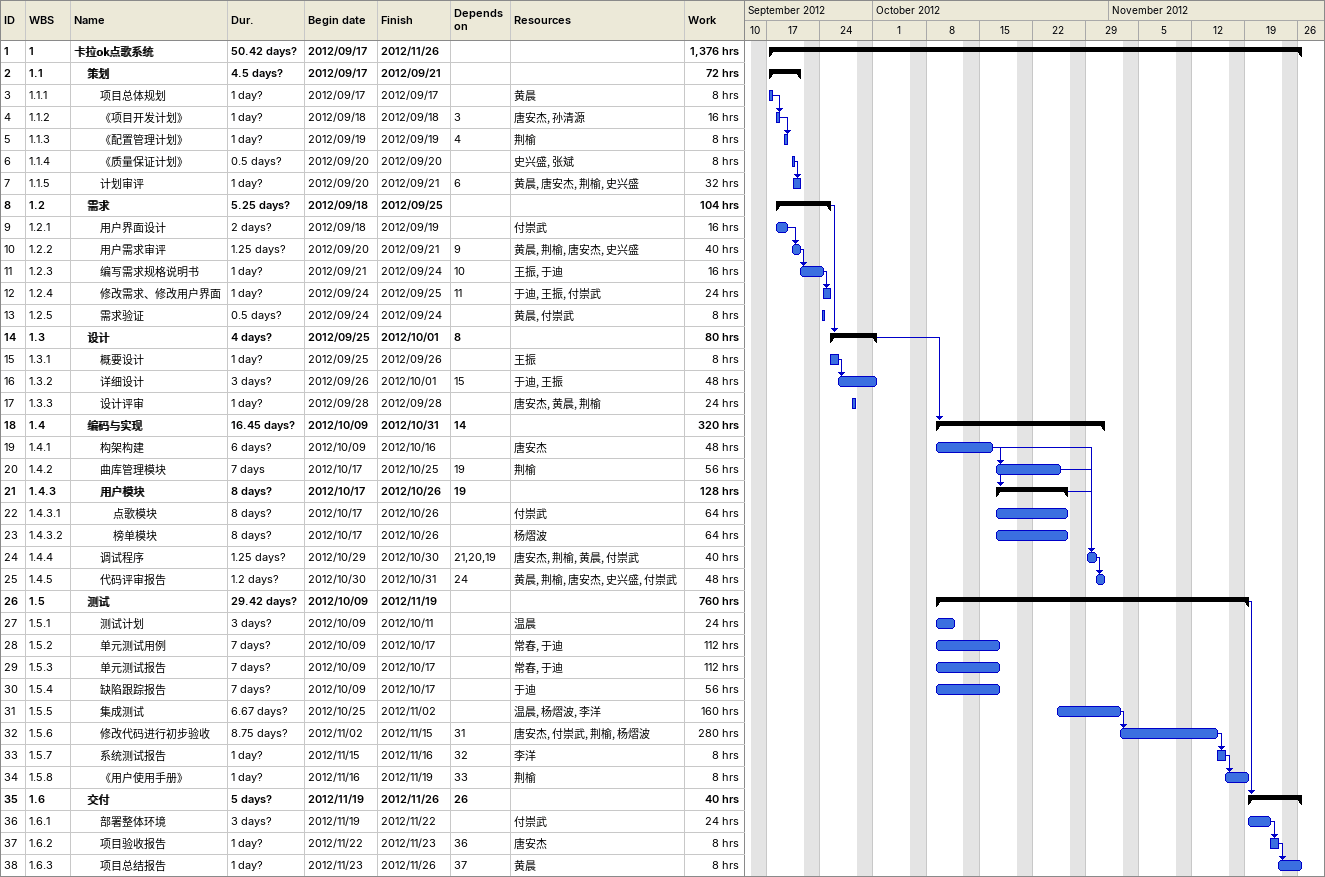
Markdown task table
| ID | WBS | Task | Duration | Start | Finish | Predecessors | Resources | Work (h) |
|---|---|---|---|---|---|---|---|---|
| 1 | 1 | **卡拉ok点歌系统** | 50.42d? | 2012-09-17 | 2012-11-26 |  |  | 1376 |
| 2 | 1.1 | **策划** | 4.5d? | 2012-09-17 | 2012-09-21 |  |  | 72 |
| 3 | 1.1.1 | 项目总体规划 | 1d? | 2012-09-17 | 2012-09-17 |  | 黄晨 | 8 |
| 4 | 1.1.2 | 《项目开发计划》 | 1d? | 2012-09-18 | 2012-09-18 | 3 | 唐安杰, 孙清源 | 16 |
| 5 | 1.1.3 | 《配置管理计划》 | 1d? | 2012-09-19 | 2012-09-19 | 4 | 荆榆 | 8 |
| 6 | 1.1.4 | 《质量保证计划》 | 0.5d? | 2012-09-20 | 2012-09-20 |  | 史兴盛, 张斌 | 8 |
| 7 | 1.1.5 | 计划审评 | 1d? | 2012-09-20 | 2012-09-21 | 6 | 黄晨, 唐安杰, 荆榆, 史兴盛 | 32 |
| 8 | 1.2 | **需求** | 5.25d? | 2012-09-18 | 2012-09-25 |  |  | 104 |
| 9 | 1.2.1 | 用户界面设计 | 2d? | 2012-09-18 | 2012-09-19 |  | 付崇武 | 16 |
| 10 | 1.2.2 | 用户需求审评 | 1.25d? | 2012-09-20 | 2012-09-21 | 9 | 黄晨, 荆榆, 唐安杰, 史兴盛 | 40 |
| 11 | 1.2.3 | 编写需求规格说明书 | 1d? | 2012-09-21 | 2012-09-24 | 10 | 王振, 于迪 | 16 |
| 12 | 1.2.4 | 修改需求、修改用户界面 | 1d? | 2012-09-24 | 2012-09-25 | 11 | 于迪, 王振, 付崇武 | 24 |
| 13 | 1.2.5 | 需求验证 | 0.5d? | 2012-09-24 | 2012-09-24 |  | 黄晨, 付崇武 | 8 |
| 14 | 1.3 | **设计** | 4d? | 2012-09-25 | 2012-10-01 | 8 |  | 80 |
| 15 | 1.3.1 | 概要设计 | 1d? | 2012-09-25 | 2012-09-26 |  | 王振 | 8 |
| 16 | 1.3.2 | 详细设计 | 3d? | 2012-09-26 | 2012-10-01 | 15 | 于迪, 王振 | 48 |
| 17 | 1.3.3 | 设计评审 | 1d? | 2012-09-28 | 2012-09-28 |  | 唐安杰, 黄晨, 荆榆 | 24 |
| 18 | 1.4 | **编码与实现** | 16.45d? | 2012-10-09 | 2012-10-31 | 14 |  | 320 |
| 19 | 1.4.1 | 构架构建 | 6d? | 2012-10-09 | 2012-10-16 |  | 唐安杰 | 48 |
| 20 | 1.4.2 | 曲库管理模块 | 7d | 2012-10-17 | 2012-10-25 | 19 | 荆榆 | 56 |
| 21 | 1.4.3 | **用户模块** | 8d? | 2012-10-17 | 2012-10-26 | 19 |  | 128 |
| 22 | 1.4.3.1 | 点歌模块 | 8d? | 2012-10-17 | 2012-10-26 |  | 付崇武 | 64 |
| 23 | 1.4.3.2 | 榜单模块 | 8d? | 2012-10-17 | 2012-10-26 |  | 杨熠波 | 64 |
| 24 | 1.4.4 | 调试程序 | 1.25d? | 2012-10-29 | 2012-10-30 | 21, 20, 19 | 唐安杰, 荆榆, 黄晨, 付崇武 | 40 |
| 25 | 1.4.5 | 代码评审报告 | 1.2d? | 2012-10-30 | 2012-10-31 | 24 | 黄晨, 荆榆, 唐安杰, 史兴盛, 付崇武 | 48 |
| 26 | 1.5 | **测试** | 29.42d? | 2012-10-09 | 2012-11-19 |  |  | 760 |
| 27 | 1.5.1 | 测试计划 | 3d? | 2012-10-09 | 2012-10-11 |  | 温晨 | 24 |
| 28 | 1.5.2 | 单元测试用例 | 7d? | 2012-10-09 | 2012-10-17 |  | 常春, 于迪 | 112 |
| 29 | 1.5.3 | 单元测试报告 | 7d? | 2012-10-09 | 2012-10-17 |  | 常春, 于迪 | 112 |
| 30 | 1.5.4 | 缺陷跟踪报告 | 7d? | 2012-10-09 | 2012-10-17 |  | 于迪 | 56 |
| 31 | 1.5.5 | 集成测试 | 6.67d? | 2012-10-25 | 2012-11-02 |  | 温晨, 杨熠波, 李洋 | 160 |
| 32 | 1.5.6 | 修改代码进行初步验收 | 8.75d? | 2012-11-02 | 2012-11-15 | 31 | 唐安杰, 付崇武, 荆榆, 杨熠波 | 280 |
| 33 | 1.5.7 | 系统测试报告 | 1d? | 2012-11-15 | 2012-11-16 | 32 | 李洋 | 8 |
| 34 | 1.5.8 | 《用户使用手册》 | 1d? | 2012-11-16 | 2012-11-19 | 33 | 荆榆 | 8 |
| 35 | 1.6 | **交付** | 5d? | 2012-11-19 | 2012-11-26 | 26 |  | 40 |
| 36 | 1.6.1 | 部署整体环境 | 3d? | 2012-11-19 | 2012-11-22 |  | 付崇武 | 24 |
| 37 | 1.6.2 | 项目验收报告 | 1d? | 2012-11-22 | 2012-11-23 | 36 | 唐安杰 | 8 |
| 38 | 1.6.3 | 项目总结报告 | 1d? | 2012-11-23 | 2012-11-26 | 37 | 黄晨 | 8 |
